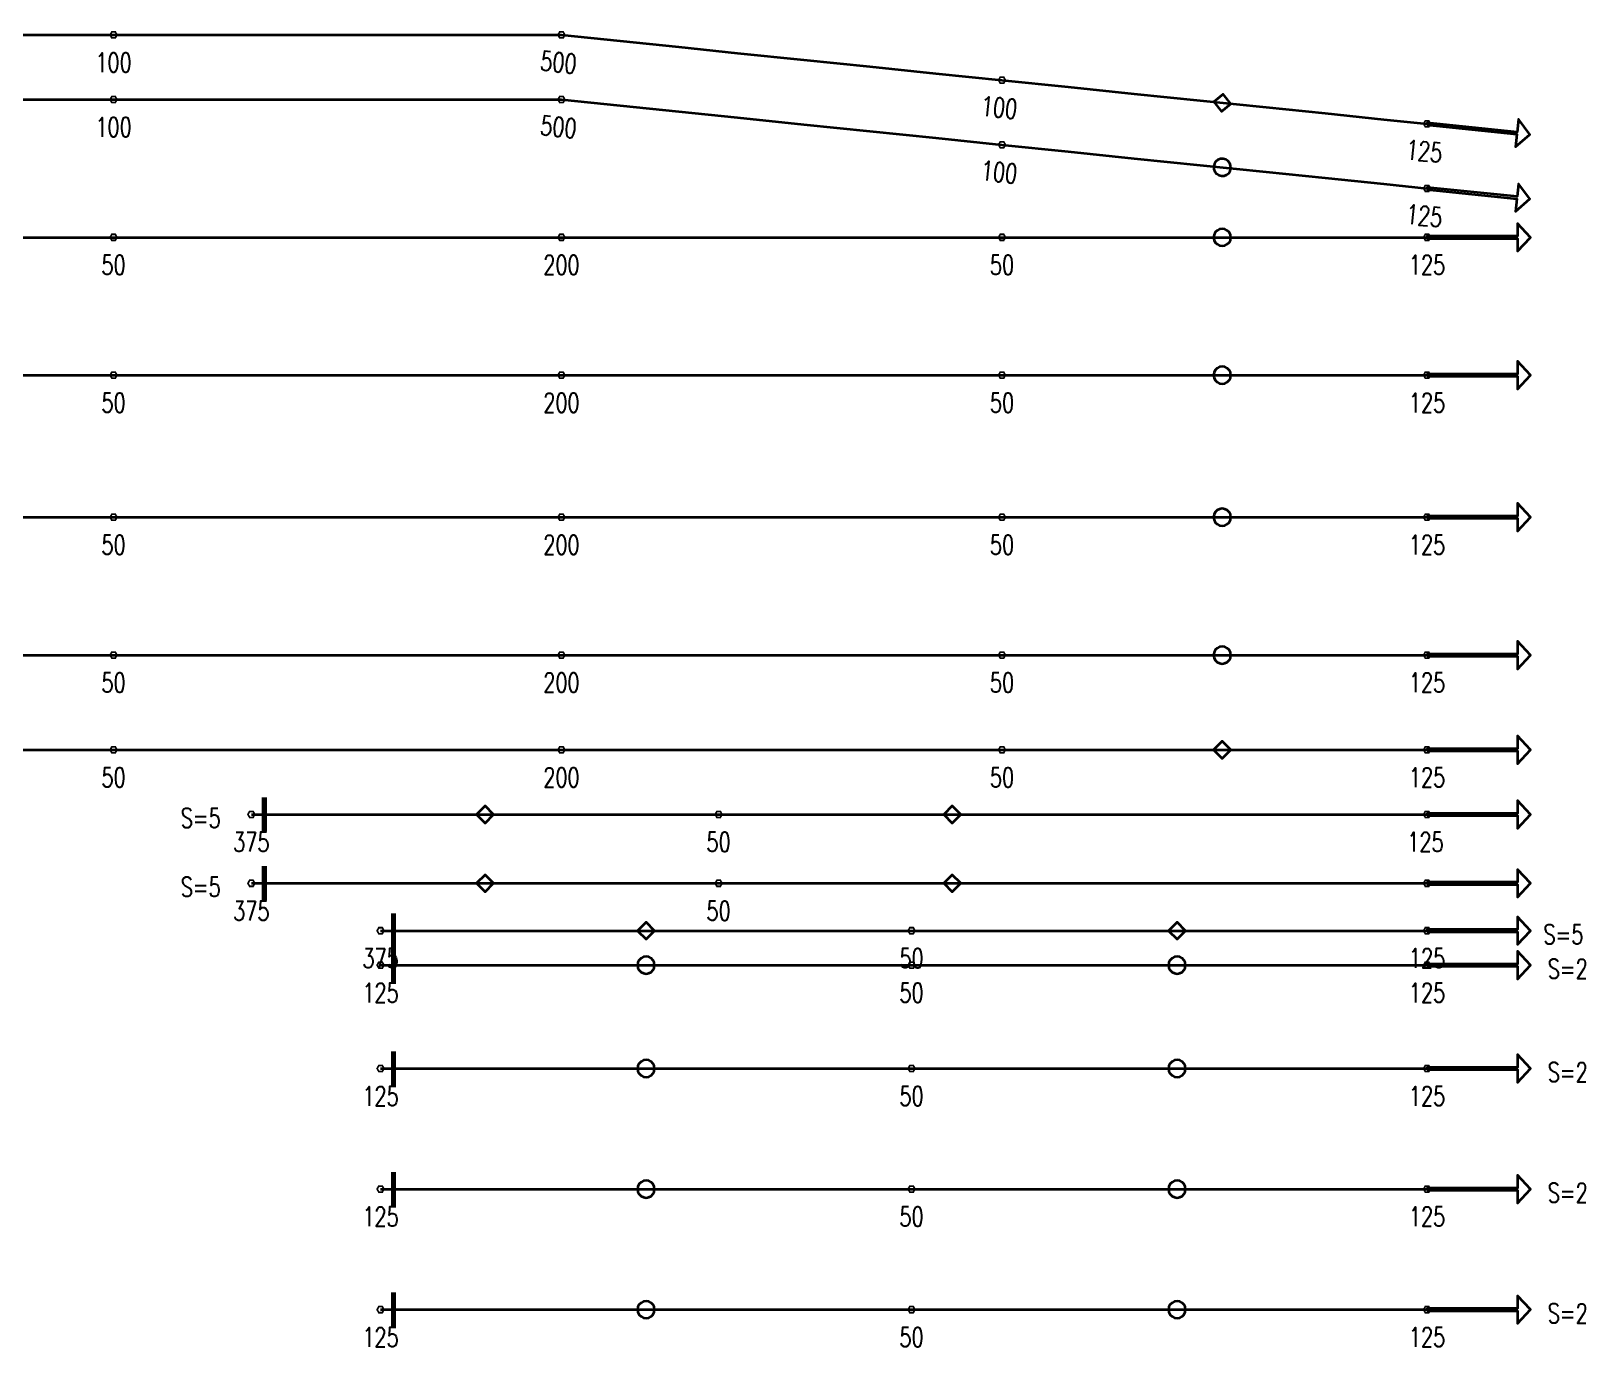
# Model space of a CAD drawing. Header units: millimetres. Extents: x 118516 to 587758, y -25561 to 50684.
# Drawn here: x 428093 to 446144, y 23267 to 38545 of the extents above; entities that cross this region are included whole.
import ezdxf

# ---------------------------------------------------------------- set-up
doc = ezdxf.new("R2010")
doc.units = ezdxf.units.MM
doc.layers.add('Current plane_Column', color=7, linetype='Continuous', true_color=0x4b00ff)
doc.layers.add('NDC_S-TENDON', color=6, linetype='Continuous', lineweight=35)
doc.layers.add('NDC_S_ANNO', color=7, linetype='Continuous', lineweight=20)
doc.styles.add('NDC_ANNO', font='', dxfattribs={"width": 0.8})
doc.styles.get('NDC_ANNO').set_extended_font_data('Dotum')

# ---------------------------------------------------------------- blocks, each defined once
blk = doc.blocks.new('HTB TDX')
at = {"layer": 'NDC_S-TENDON', "linetype": 'Continuous'}
for points, elevation in [([(46490, 29000, 20, 20, 0), (46470, 29035, 20, 20, 0), (46430, 29035, 20, 20, 0), (46410, 29000, 20, 20, 0), (46430, 28965, 20, 20, 0), (46470, 28965, 20, 20, 0)], 3200), ([(46490, 29000, 20, 20, 0), (46470, 29035, 20, 20, 0), (46430, 29035, 20, 20, 0), (46410, 29000, 20, 20, 0), (46430, 28965, 20, 20, 0), (46470, 28965, 20, 20, 0)], 3200), ([(51690, 29000, 20, 20, 0), (51670, 29035, 20, 20, 0), (51630, 29035, 20, 20, 0), (51610, 29000, 20, 20, 0), (51630, 28965, 20, 20, 0), (51670, 28965, 20, 20, 0)], 3600), ([(51690, 29000, 20, 20, 0), (51670, 29035, 20, 20, 0), (51630, 29035, 20, 20, 0), (51610, 29000, 20, 20, 0), (51630, 28965, 20, 20, 0), (51670, 28965, 20, 20, 0)], 3600), ([(51690, 29000, 20, 20, 0), (51670, 29035, 20, 20, 0), (51630, 29035, 20, 20, 0), (51610, 29000, 20, 20, 0), (51630, 28965, 20, 20, 0), (51670, 28965, 20, 20, 0)], 3600), ([(51690, 29000, 20, 20, 0), (51670, 29035, 20, 20, 0), (51630, 29035, 20, 20, 0), (51610, 29000, 20, 20, 0), (51630, 28965, 20, 20, 0), (51670, 28965, 20, 20, 0)], 3600), ([(56805, 28475, 20, 20, 0), (56785, 28510, 20, 20, 0), (56745, 28510, 20, 20, 0), (56725, 28475, 20, 20, 0), (56745, 28440, 20, 20, 0), (56785, 28440, 20, 20, 0)], 3200), ([(56805, 28475, 20, 20, 0), (56785, 28510, 20, 20, 0), (56745, 28510, 20, 20, 0), (56725, 28475, 20, 20, 0), (56745, 28440, 20, 20, 0), (56785, 28440, 20, 20, 0)], 3200), ([(46490, 28250, 20, 20, 0), (46470, 28285, 20, 20, 0), (46430, 28285, 20, 20, 0), (46410, 28250, 20, 20, 0), (46430, 28215, 20, 20, 0), (46470, 28215, 20, 20, 0)], 3200), ([(46490, 28250, 20, 20, 0), (46470, 28285, 20, 20, 0), (46430, 28285, 20, 20, 0), (46410, 28250, 20, 20, 0), (46430, 28215, 20, 20, 0), (46470, 28215, 20, 20, 0)], 3200), ([(51690, 28250, 20, 20, 0), (51670, 28285, 20, 20, 0), (51630, 28285, 20, 20, 0), (51610, 28250, 20, 20, 0), (51630, 28215, 20, 20, 0), (51670, 28215, 20, 20, 0)], 3600), ([(51690, 28250, 20, 20, 0), (51670, 28285, 20, 20, 0), (51630, 28285, 20, 20, 0), (51610, 28250, 20, 20, 0), (51630, 28215, 20, 20, 0), (51670, 28215, 20, 20, 0)], 3600), ([(51690, 28250, 20, 20, 0), (51670, 28285, 20, 20, 0), (51630, 28285, 20, 20, 0), (51610, 28250, 20, 20, 0), (51630, 28215, 20, 20, 0), (51670, 28215, 20, 20, 0)], 3600), ([(51690, 28250, 20, 20, 0), (51670, 28285, 20, 20, 0), (51630, 28285, 20, 20, 0), (51610, 28250, 20, 20, 0), (51630, 28215, 20, 20, 0), (51670, 28215, 20, 20, 0)], 3600), ([(61740, 27968, 20, 20, 0), (61720, 28003, 20, 20, 0), (61680, 28003, 20, 20, 0), (61660, 27968, 20, 20, 0), (61680, 27934, 20, 20, 0), (61720, 27934, 20, 20, 0)], 3575), ([(61740, 27968, 20, 20, 0), (61720, 28003, 20, 20, 0), (61680, 28003, 20, 20, 0), (61660, 27968, 20, 20, 0), (61680, 27934, 20, 20, 0), (61720, 27934, 20, 20, 0)], 3575), ([(56805, 27725, 20, 20, 0), (56785, 27760, 20, 20, 0), (56745, 27760, 20, 20, 0), (56725, 27725, 20, 20, 0), (56745, 27690, 20, 20, 0), (56785, 27690, 20, 20, 0)], 3200), ([(56805, 27725, 20, 20, 0), (56785, 27760, 20, 20, 0), (56745, 27760, 20, 20, 0), (56725, 27725, 20, 20, 0), (56745, 27690, 20, 20, 0), (56785, 27690, 20, 20, 0)], 3200), ([(61740, 27218, 20, 20, 0), (61720, 27253, 20, 20, 0), (61680, 27253, 20, 20, 0), (61660, 27218, 20, 20, 0), (61680, 27184, 20, 20, 0), (61720, 27184, 20, 20, 0)], 3575), ([(61740, 27218, 20, 20, 0), (61720, 27253, 20, 20, 0), (61680, 27253, 20, 20, 0), (61660, 27218, 20, 20, 0), (61680, 27184, 20, 20, 0), (61720, 27184, 20, 20, 0)], 3575), ([(46490, 26650, 20, 20, 0), (46470, 26685, 20, 20, 0), (46430, 26685, 20, 20, 0), (46410, 26650, 20, 20, 0), (46430, 26615, 20, 20, 0), (46470, 26615, 20, 20, 0)], 3500), ([(46490, 26650, 20, 20, 0), (46470, 26685, 20, 20, 0), (46430, 26685, 20, 20, 0), (46410, 26650, 20, 20, 0), (46430, 26615, 20, 20, 0), (46470, 26615, 20, 20, 0)], 3500), ([(51690, 26650, 20, 20, 0), (51670, 26685, 20, 20, 0), (51630, 26685, 20, 20, 0), (51610, 26650, 20, 20, 0), (51630, 26615, 20, 20, 0), (51670, 26615, 20, 20, 0)], 3650), ([(51690, 26650, 20, 20, 0), (51670, 26685, 20, 20, 0), (51630, 26685, 20, 20, 0), (51610, 26650, 20, 20, 0), (51630, 26615, 20, 20, 0), (51670, 26615, 20, 20, 0)], 3650), ([(51690, 26650, 20, 20, 0), (51670, 26685, 20, 20, 0), (51630, 26685, 20, 20, 0), (51610, 26650, 20, 20, 0), (51630, 26615, 20, 20, 0), (51670, 26615, 20, 20, 0)], 3650), ([(51690, 26650, 20, 20, 0), (51670, 26685, 20, 20, 0), (51630, 26685, 20, 20, 0), (51610, 26650, 20, 20, 0), (51630, 26615, 20, 20, 0), (51670, 26615, 20, 20, 0)], 3650), ([(56805, 26650, 20, 20, 0), (56785, 26685, 20, 20, 0), (56745, 26685, 20, 20, 0), (56725, 26650, 20, 20, 0), (56745, 26615, 20, 20, 0), (56785, 26615, 20, 20, 0)], 3500), ([(56805, 26650, 20, 20, 0), (56785, 26685, 20, 20, 0), (56745, 26685, 20, 20, 0), (56725, 26650, 20, 20, 0), (56745, 26615, 20, 20, 0), (56785, 26615, 20, 20, 0)], 3500), ([(61740, 26650, 20, 20, 0), (61720, 26685, 20, 20, 0), (61680, 26685, 20, 20, 0), (61660, 26650, 20, 20, 0), (61680, 26615, 20, 20, 0), (61720, 26615, 20, 20, 0)], 3575), ([(61740, 26650, 20, 20, 0), (61720, 26685, 20, 20, 0), (61680, 26685, 20, 20, 0), (61660, 26650, 20, 20, 0), (61680, 26615, 20, 20, 0), (61720, 26615, 20, 20, 0)], 3575), ([(46490, 25050, 20, 20, 0), (46470, 25085, 20, 20, 0), (46430, 25085, 20, 20, 0), (46410, 25050, 20, 20, 0), (46430, 25015, 20, 20, 0), (46470, 25015, 20, 20, 0)], 3500), ([(46490, 25050, 20, 20, 0), (46470, 25085, 20, 20, 0), (46430, 25085, 20, 20, 0), (46410, 25050, 20, 20, 0), (46430, 25015, 20, 20, 0), (46470, 25015, 20, 20, 0)], 3500), ([(51690, 25050, 20, 20, 0), (51670, 25085, 20, 20, 0), (51630, 25085, 20, 20, 0), (51610, 25050, 20, 20, 0), (51630, 25015, 20, 20, 0), (51670, 25015, 20, 20, 0)], 3650), ([(51690, 25050, 20, 20, 0), (51670, 25085, 20, 20, 0), (51630, 25085, 20, 20, 0), (51610, 25050, 20, 20, 0), (51630, 25015, 20, 20, 0), (51670, 25015, 20, 20, 0)], 3650), ([(51690, 25050, 20, 20, 0), (51670, 25085, 20, 20, 0), (51630, 25085, 20, 20, 0), (51610, 25050, 20, 20, 0), (51630, 25015, 20, 20, 0), (51670, 25015, 20, 20, 0)], 3650), ([(51690, 25050, 20, 20, 0), (51670, 25085, 20, 20, 0), (51630, 25085, 20, 20, 0), (51610, 25050, 20, 20, 0), (51630, 25015, 20, 20, 0), (51670, 25015, 20, 20, 0)], 3650), ([(56805, 25050, 20, 20, 0), (56785, 25085, 20, 20, 0), (56745, 25085, 20, 20, 0), (56725, 25050, 20, 20, 0), (56745, 25015, 20, 20, 0), (56785, 25015, 20, 20, 0)], 3500), ([(56805, 25050, 20, 20, 0), (56785, 25085, 20, 20, 0), (56745, 25085, 20, 20, 0), (56725, 25050, 20, 20, 0), (56745, 25015, 20, 20, 0), (56785, 25015, 20, 20, 0)], 3500), ([(61740, 25050, 20, 20, 0), (61720, 25085, 20, 20, 0), (61680, 25085, 20, 20, 0), (61660, 25050, 20, 20, 0), (61680, 25015, 20, 20, 0), (61720, 25015, 20, 20, 0)], 3575), ([(61740, 25050, 20, 20, 0), (61720, 25085, 20, 20, 0), (61680, 25085, 20, 20, 0), (61660, 25050, 20, 20, 0), (61680, 25015, 20, 20, 0), (61720, 25015, 20, 20, 0)], 3575), ([(46490, 23400, 20, 20, 0), (46470, 23435, 20, 20, 0), (46430, 23435, 20, 20, 0), (46410, 23400, 20, 20, 0), (46430, 23365, 20, 20, 0), (46470, 23365, 20, 20, 0)], 3500), ([(46490, 23400, 20, 20, 0), (46470, 23435, 20, 20, 0), (46430, 23435, 20, 20, 0), (46410, 23400, 20, 20, 0), (46430, 23365, 20, 20, 0), (46470, 23365, 20, 20, 0)], 3500), ([(51690, 23400, 20, 20, 0), (51670, 23435, 20, 20, 0), (51630, 23435, 20, 20, 0), (51610, 23400, 20, 20, 0), (51630, 23365, 20, 20, 0), (51670, 23365, 20, 20, 0)], 3650), ([(51690, 23400, 20, 20, 0), (51670, 23435, 20, 20, 0), (51630, 23435, 20, 20, 0), (51610, 23400, 20, 20, 0), (51630, 23365, 20, 20, 0), (51670, 23365, 20, 20, 0)], 3650), ([(51690, 23400, 20, 20, 0), (51670, 23435, 20, 20, 0), (51630, 23435, 20, 20, 0), (51610, 23400, 20, 20, 0), (51630, 23365, 20, 20, 0), (51670, 23365, 20, 20, 0)], 3650), ([(51690, 23400, 20, 20, 0), (51670, 23435, 20, 20, 0), (51630, 23435, 20, 20, 0), (51610, 23400, 20, 20, 0), (51630, 23365, 20, 20, 0), (51670, 23365, 20, 20, 0)], 3650), ([(56805, 23400, 20, 20, 0), (56785, 23435, 20, 20, 0), (56745, 23435, 20, 20, 0), (56725, 23400, 20, 20, 0), (56745, 23365, 20, 20, 0), (56785, 23365, 20, 20, 0)], 3500), ([(56805, 23400, 20, 20, 0), (56785, 23435, 20, 20, 0), (56745, 23435, 20, 20, 0), (56725, 23400, 20, 20, 0), (56745, 23365, 20, 20, 0), (56785, 23365, 20, 20, 0)], 3500), ([(61740, 23400, 20, 20, 0), (61720, 23435, 20, 20, 0), (61680, 23435, 20, 20, 0), (61660, 23400, 20, 20, 0), (61680, 23365, 20, 20, 0), (61720, 23365, 20, 20, 0)], 3575), ([(61740, 23400, 20, 20, 0), (61720, 23435, 20, 20, 0), (61680, 23435, 20, 20, 0), (61660, 23400, 20, 20, 0), (61680, 23365, 20, 20, 0), (61720, 23365, 20, 20, 0)], 3575), ([(46490, 21800, 20, 20, 0), (46470, 21835, 20, 20, 0), (46430, 21835, 20, 20, 0), (46410, 21800, 20, 20, 0), (46430, 21765, 20, 20, 0), (46470, 21765, 20, 20, 0)], 3500), ([(46490, 21800, 20, 20, 0), (46470, 21835, 20, 20, 0), (46430, 21835, 20, 20, 0), (46410, 21800, 20, 20, 0), (46430, 21765, 20, 20, 0), (46470, 21765, 20, 20, 0)], 3500), ([(51690, 21800, 20, 20, 0), (51670, 21835, 20, 20, 0), (51630, 21835, 20, 20, 0), (51610, 21800, 20, 20, 0), (51630, 21765, 20, 20, 0), (51670, 21765, 20, 20, 0)], 3650), ([(51690, 21800, 20, 20, 0), (51670, 21835, 20, 20, 0), (51630, 21835, 20, 20, 0), (51610, 21800, 20, 20, 0), (51630, 21765, 20, 20, 0), (51670, 21765, 20, 20, 0)], 3650), ([(51690, 21800, 20, 20, 0), (51670, 21835, 20, 20, 0), (51630, 21835, 20, 20, 0), (51610, 21800, 20, 20, 0), (51630, 21765, 20, 20, 0), (51670, 21765, 20, 20, 0)], 3650), ([(51690, 21800, 20, 20, 0), (51670, 21835, 20, 20, 0), (51630, 21835, 20, 20, 0), (51610, 21800, 20, 20, 0), (51630, 21765, 20, 20, 0), (51670, 21765, 20, 20, 0)], 3650), ([(56805, 21800, 20, 20, 0), (56785, 21835, 20, 20, 0), (56745, 21835, 20, 20, 0), (56725, 21800, 20, 20, 0), (56745, 21765, 20, 20, 0), (56785, 21765, 20, 20, 0)], 3500), ([(56805, 21800, 20, 20, 0), (56785, 21835, 20, 20, 0), (56745, 21835, 20, 20, 0), (56725, 21800, 20, 20, 0), (56745, 21765, 20, 20, 0), (56785, 21765, 20, 20, 0)], 3500), ([(61740, 21800, 20, 20, 0), (61720, 21835, 20, 20, 0), (61680, 21835, 20, 20, 0), (61660, 21800, 20, 20, 0), (61680, 21765, 20, 20, 0), (61720, 21765, 20, 20, 0)], 3575), ([(61740, 21800, 20, 20, 0), (61720, 21835, 20, 20, 0), (61680, 21835, 20, 20, 0), (61660, 21800, 20, 20, 0), (61680, 21765, 20, 20, 0), (61720, 21765, 20, 20, 0)], 3575), ([(46490, 20700, 20, 20, 0), (46470, 20735, 20, 20, 0), (46430, 20735, 20, 20, 0), (46410, 20700, 20, 20, 0), (46430, 20665, 20, 20, 0), (46470, 20665, 20, 20, 0)], 3500), ([(46490, 20700, 20, 20, 0), (46470, 20735, 20, 20, 0), (46430, 20735, 20, 20, 0), (46410, 20700, 20, 20, 0), (46430, 20665, 20, 20, 0), (46470, 20665, 20, 20, 0)], 3500), ([(51690, 20700, 20, 20, 0), (51670, 20735, 20, 20, 0), (51630, 20735, 20, 20, 0), (51610, 20700, 20, 20, 0), (51630, 20665, 20, 20, 0), (51670, 20665, 20, 20, 0)], 3650), ([(51690, 20700, 20, 20, 0), (51670, 20735, 20, 20, 0), (51630, 20735, 20, 20, 0), (51610, 20700, 20, 20, 0), (51630, 20665, 20, 20, 0), (51670, 20665, 20, 20, 0)], 3650), ([(51690, 20700, 20, 20, 0), (51670, 20735, 20, 20, 0), (51630, 20735, 20, 20, 0), (51610, 20700, 20, 20, 0), (51630, 20665, 20, 20, 0), (51670, 20665, 20, 20, 0)], 3650), ([(51690, 20700, 20, 20, 0), (51670, 20735, 20, 20, 0), (51630, 20735, 20, 20, 0), (51610, 20700, 20, 20, 0), (51630, 20665, 20, 20, 0), (51670, 20665, 20, 20, 0)], 3650), ([(56805, 20700, 20, 20, 0), (56785, 20735, 20, 20, 0), (56745, 20735, 20, 20, 0), (56725, 20700, 20, 20, 0), (56745, 20665, 20, 20, 0), (56785, 20665, 20, 20, 0)], 3500), ([(56805, 20700, 20, 20, 0), (56785, 20735, 20, 20, 0), (56745, 20735, 20, 20, 0), (56725, 20700, 20, 20, 0), (56745, 20665, 20, 20, 0), (56785, 20665, 20, 20, 0)], 3500), ([(61740, 20700, 20, 20, 0), (61720, 20735, 20, 20, 0), (61680, 20735, 20, 20, 0), (61660, 20700, 20, 20, 0), (61680, 20665, 20, 20, 0), (61720, 20665, 20, 20, 0)], 3575), ([(61740, 20700, 20, 20, 0), (61720, 20735, 20, 20, 0), (61680, 20735, 20, 20, 0), (61660, 20700, 20, 20, 0), (61680, 20665, 20, 20, 0), (61720, 20665, 20, 20, 0)], 3575), ([(48090, 19950, 20, 20, 0), (48070, 19985, 20, 20, 0), (48030, 19985, 20, 20, 0), (48010, 19950, 20, 20, 0), (48030, 19915, 20, 20, 0), (48070, 19915, 20, 20, 0)], 3575), ([(48090, 19950, 20, 20, 0), (48070, 19985, 20, 20, 0), (48030, 19985, 20, 20, 0), (48010, 19950, 20, 20, 0), (48030, 19915, 20, 20, 0), (48070, 19915, 20, 20, 0)], 3575), ([(53515, 19950, 20, 20, 0), (53495, 19985, 20, 20, 0), (53455, 19985, 20, 20, 0), (53435, 19950, 20, 20, 0), (53455, 19915, 20, 20, 0), (53495, 19915, 20, 20, 0)], 3250), ([(53515, 19950, 20, 20, 0), (53495, 19985, 20, 20, 0), (53455, 19985, 20, 20, 0), (53435, 19950, 20, 20, 0), (53455, 19915, 20, 20, 0), (53495, 19915, 20, 20, 0)], 3250), ([(61740, 19950, 20, 20, 0), (61720, 19985, 20, 20, 0), (61680, 19985, 20, 20, 0), (61660, 19950, 20, 20, 0), (61680, 19915, 20, 20, 0), (61720, 19915, 20, 20, 0)], 3575), ([(61740, 19950, 20, 20, 0), (61720, 19985, 20, 20, 0), (61680, 19985, 20, 20, 0), (61660, 19950, 20, 20, 0), (61680, 19915, 20, 20, 0), (61720, 19915, 20, 20, 0)], 3575), ([(48090, 19150, 20, 20, 0), (48070, 19185, 20, 20, 0), (48030, 19185, 20, 20, 0), (48010, 19150, 20, 20, 0), (48030, 19115, 20, 20, 0), (48070, 19115, 20, 20, 0)], 3575), ([(48090, 19150, 20, 20, 0), (48070, 19185, 20, 20, 0), (48030, 19185, 20, 20, 0), (48010, 19150, 20, 20, 0), (48030, 19115, 20, 20, 0), (48070, 19115, 20, 20, 0)], 3575), ([(53515, 19150, 20, 20, 0), (53495, 19185, 20, 20, 0), (53455, 19185, 20, 20, 0), (53435, 19150, 20, 20, 0), (53455, 19115, 20, 20, 0), (53495, 19115, 20, 20, 0)], 3250), ([(53515, 19150, 20, 20, 0), (53495, 19185, 20, 20, 0), (53455, 19185, 20, 20, 0), (53435, 19150, 20, 20, 0), (53455, 19115, 20, 20, 0), (53495, 19115, 20, 20, 0)], 3250), ([(61740, 19150, 20, 20, 0), (61720, 19185, 20, 20, 0), (61680, 19185, 20, 20, 0), (61660, 19150, 20, 20, 0), (61680, 19115, 20, 20, 0), (61720, 19115, 20, 20, 0)], 3575), ([(61740, 19150, 20, 20, 0), (61720, 19185, 20, 20, 0), (61680, 19185, 20, 20, 0), (61660, 19150, 20, 20, 0), (61680, 19115, 20, 20, 0), (61720, 19115, 20, 20, 0)], 3575), ([(49590, 18600, 20, 20, 0), (49570, 18635, 20, 20, 0), (49530, 18635, 20, 20, 0), (49510, 18600, 20, 20, 0), (49530, 18565, 20, 20, 0), (49570, 18565, 20, 20, 0)], 3575), ([(49590, 18600, 20, 20, 0), (49570, 18635, 20, 20, 0), (49530, 18635, 20, 20, 0), (49510, 18600, 20, 20, 0), (49530, 18565, 20, 20, 0), (49570, 18565, 20, 20, 0)], 3575), ([(55755, 18600, 20, 20, 0), (55735, 18635, 20, 20, 0), (55695, 18635, 20, 20, 0), (55675, 18600, 20, 20, 0), (55695, 18565, 20, 20, 0), (55735, 18565, 20, 20, 0)], 3250), ([(55755, 18600, 20, 20, 0), (55735, 18635, 20, 20, 0), (55695, 18635, 20, 20, 0), (55675, 18600, 20, 20, 0), (55695, 18565, 20, 20, 0), (55735, 18565, 20, 20, 0)], 3250), ([(61740, 18600, 20, 20, 0), (61720, 18635, 20, 20, 0), (61680, 18635, 20, 20, 0), (61660, 18600, 20, 20, 0), (61680, 18565, 20, 20, 0), (61720, 18565, 20, 20, 0)], 3575), ([(61740, 18600, 20, 20, 0), (61720, 18635, 20, 20, 0), (61680, 18635, 20, 20, 0), (61660, 18600, 20, 20, 0), (61680, 18565, 20, 20, 0), (61720, 18565, 20, 20, 0)], 3575), ([(49590, 18200, 20, 20, 0), (49570, 18235, 20, 20, 0), (49530, 18235, 20, 20, 0), (49510, 18200, 20, 20, 0), (49530, 18165, 20, 20, 0), (49570, 18165, 20, 20, 0)], 3575), ([(49590, 18200, 20, 20, 0), (49570, 18235, 20, 20, 0), (49530, 18235, 20, 20, 0), (49510, 18200, 20, 20, 0), (49530, 18165, 20, 20, 0), (49570, 18165, 20, 20, 0)], 3575), ([(55755, 18200, 20, 20, 0), (55735, 18235, 20, 20, 0), (55695, 18235, 20, 20, 0), (55675, 18200, 20, 20, 0), (55695, 18165, 20, 20, 0), (55735, 18165, 20, 20, 0)], 3250), ([(55755, 18200, 20, 20, 0), (55735, 18235, 20, 20, 0), (55695, 18235, 20, 20, 0), (55675, 18200, 20, 20, 0), (55695, 18165, 20, 20, 0), (55735, 18165, 20, 20, 0)], 3250), ([(61740, 18200, 20, 20, 0), (61720, 18235, 20, 20, 0), (61680, 18235, 20, 20, 0), (61660, 18200, 20, 20, 0), (61680, 18165, 20, 20, 0), (61720, 18165, 20, 20, 0)], 3575), ([(61740, 18200, 20, 20, 0), (61720, 18235, 20, 20, 0), (61680, 18235, 20, 20, 0), (61660, 18200, 20, 20, 0), (61680, 18165, 20, 20, 0), (61720, 18165, 20, 20, 0)], 3575), ([(49590, 17000, 20, 20, 0), (49570, 17035, 20, 20, 0), (49530, 17035, 20, 20, 0), (49510, 17000, 20, 20, 0), (49530, 16965, 20, 20, 0), (49570, 16965, 20, 20, 0)], 3575), ([(49590, 17000, 20, 20, 0), (49570, 17035, 20, 20, 0), (49530, 17035, 20, 20, 0), (49510, 17000, 20, 20, 0), (49530, 16965, 20, 20, 0), (49570, 16965, 20, 20, 0)], 3575), ([(55755, 17000, 20, 20, 0), (55735, 17035, 20, 20, 0), (55695, 17035, 20, 20, 0), (55675, 17000, 20, 20, 0), (55695, 16965, 20, 20, 0), (55735, 16965, 20, 20, 0)], 3500), ([(55755, 17000, 20, 20, 0), (55735, 17035, 20, 20, 0), (55695, 17035, 20, 20, 0), (55675, 17000, 20, 20, 0), (55695, 16965, 20, 20, 0), (55735, 16965, 20, 20, 0)], 3500), ([(61740, 17000, 20, 20, 0), (61720, 17035, 20, 20, 0), (61680, 17035, 20, 20, 0), (61660, 17000, 20, 20, 0), (61680, 16965, 20, 20, 0), (61720, 16965, 20, 20, 0)], 3575), ([(61740, 17000, 20, 20, 0), (61720, 17035, 20, 20, 0), (61680, 17035, 20, 20, 0), (61660, 17000, 20, 20, 0), (61680, 16965, 20, 20, 0), (61720, 16965, 20, 20, 0)], 3575), ([(49590, 15600, 20, 20, 0), (49570, 15635, 20, 20, 0), (49530, 15635, 20, 20, 0), (49510, 15600, 20, 20, 0), (49530, 15565, 20, 20, 0), (49570, 15565, 20, 20, 0)], 3624), ([(49590, 15600, 20, 20, 0), (49570, 15635, 20, 20, 0), (49530, 15635, 20, 20, 0), (49510, 15600, 20, 20, 0), (49530, 15565, 20, 20, 0), (49570, 15565, 20, 20, 0)], 3624), ([(55755, 15600, 20, 20, 0), (55735, 15635, 20, 20, 0), (55695, 15635, 20, 20, 0), (55675, 15600, 20, 20, 0), (55695, 15565, 20, 20, 0), (55735, 15565, 20, 20, 0)], 3549), ([(55755, 15600, 20, 20, 0), (55735, 15635, 20, 20, 0), (55695, 15635, 20, 20, 0), (55675, 15600, 20, 20, 0), (55695, 15565, 20, 20, 0), (55735, 15565, 20, 20, 0)], 3549), ([(61740, 15600, 20, 20, 0), (61720, 15635, 20, 20, 0), (61680, 15635, 20, 20, 0), (61660, 15600, 20, 20, 0), (61680, 15565, 20, 20, 0), (61720, 15565, 20, 20, 0)], 3624), ([(61740, 15600, 20, 20, 0), (61720, 15635, 20, 20, 0), (61680, 15635, 20, 20, 0), (61660, 15600, 20, 20, 0), (61680, 15565, 20, 20, 0), (61720, 15565, 20, 20, 0)], 3624), ([(49590, 14200, 20, 20, 0), (49570, 14235, 20, 20, 0), (49530, 14235, 20, 20, 0), (49510, 14200, 20, 20, 0), (49530, 14165, 20, 20, 0), (49570, 14165, 20, 20, 0)], 3624), ([(49590, 14200, 20, 20, 0), (49570, 14235, 20, 20, 0), (49530, 14235, 20, 20, 0), (49510, 14200, 20, 20, 0), (49530, 14165, 20, 20, 0), (49570, 14165, 20, 20, 0)], 3624), ([(55755, 14200, 20, 20, 0), (55735, 14235, 20, 20, 0), (55695, 14235, 20, 20, 0), (55675, 14200, 20, 20, 0), (55695, 14165, 20, 20, 0), (55735, 14165, 20, 20, 0)], 3549), ([(55755, 14200, 20, 20, 0), (55735, 14235, 20, 20, 0), (55695, 14235, 20, 20, 0), (55675, 14200, 20, 20, 0), (55695, 14165, 20, 20, 0), (55735, 14165, 20, 20, 0)], 3549), ([(61740, 14200, 20, 20, 0), (61720, 14235, 20, 20, 0), (61680, 14235, 20, 20, 0), (61660, 14200, 20, 20, 0), (61680, 14165, 20, 20, 0), (61720, 14165, 20, 20, 0)], 3624), ([(61740, 14200, 20, 20, 0), (61720, 14235, 20, 20, 0), (61680, 14235, 20, 20, 0), (61660, 14200, 20, 20, 0), (61680, 14165, 20, 20, 0), (61720, 14165, 20, 20, 0)], 3624)]:
    blk.add_lwpolyline(points, format="xyseb", close=True, dxfattribs=dict(at, elevation=elevation))
for points, elevation in [([(59223, 28223), (59312, 28113), (59422, 28202), (59333, 28312), (59223, 28223)], 3359), ([(61699, 27957), (62743, 27849), (62728, 27700), (62894, 27846), (62761, 28022), (62746, 27873), (61701, 27980)], 3575), ([(59223, 27473), (59225, 27441), (59236, 27412), (59256, 27388), (59282, 27371), (59312, 27363), (59344, 27365), (59373, 27376), (59397, 27396), (59414, 27422), (59422, 27452), (59420, 27483), (59409, 27513), (59389, 27537), (59363, 27554), (59333, 27562), (59301, 27560), (59272, 27549), (59248, 27529), (59231, 27503), (59223, 27473)], 3359), ([(61699, 27206), (62743, 27099), (62728, 26950), (62894, 27096), (62761, 27272), (62746, 27123), (61701, 27230)], 3575), ([(59222, 26650), (59227, 26619), (59242, 26591), (59264, 26569), (59292, 26555), (59322, 26550), (59353, 26555), (59381, 26569), (59403, 26591), (59418, 26619), (59422, 26650), (59418, 26681), (59403, 26709), (59381, 26731), (59353, 26745), (59322, 26750), (59292, 26745), (59264, 26731), (59242, 26709), (59227, 26681), (59222, 26650)], 3532), ([(61700, 26638), (62750, 26638), (62750, 26488), (62900, 26650), (62750, 26812), (62750, 26662), (61700, 26662)], 3575), ([(59222, 25050), (59227, 25019), (59242, 24991), (59264, 24969), (59292, 24955), (59322, 24950), (59353, 24955), (59381, 24969), (59403, 24991), (59418, 25019), (59422, 25050), (59418, 25081), (59403, 25109), (59381, 25131), (59353, 25145), (59322, 25150), (59292, 25145), (59264, 25131), (59242, 25109), (59227, 25081), (59222, 25050)], 3532), ([(61700, 25038), (62750, 25038), (62750, 24888), (62900, 25050), (62750, 25212), (62750, 25062), (61700, 25062)], 3575), ([(59222, 23400), (59227, 23369), (59242, 23341), (59264, 23319), (59292, 23305), (59322, 23300), (59353, 23305), (59381, 23319), (59403, 23341), (59418, 23369), (59422, 23400), (59418, 23431), (59403, 23459), (59381, 23481), (59353, 23495), (59322, 23500), (59292, 23495), (59264, 23481), (59242, 23459), (59227, 23431), (59222, 23400)], 3532), ([(61700, 23388), (62750, 23388), (62750, 23238), (62900, 23400), (62750, 23562), (62750, 23412), (61700, 23412)], 3575), ([(59222, 21800), (59227, 21769), (59242, 21741), (59264, 21719), (59292, 21705), (59322, 21700), (59353, 21705), (59381, 21719), (59403, 21741), (59418, 21769), (59422, 21800), (59418, 21831), (59403, 21859), (59381, 21881), (59353, 21895), (59322, 21900), (59292, 21895), (59264, 21881), (59242, 21859), (59227, 21831), (59222, 21800)], 3532), ([(61700, 21788), (62750, 21788), (62750, 21638), (62900, 21800), (62750, 21962), (62750, 21812), (61700, 21812)], 3575), ([(59222, 20700), (59322, 20600), (59422, 20700), (59322, 20800), (59222, 20700)], 3532), ([(61700, 20688), (62750, 20688), (62750, 20538), (62900, 20700), (62750, 20862), (62750, 20712), (61700, 20712)], 3575), ([(50663, 19950), (50763, 19850), (50863, 19950), (50763, 20050), (50663, 19950)], 3391), ([(56088, 19950), (56188, 19850), (56288, 19950), (56188, 20050), (56088, 19950)], 3391), ([(61700, 19938), (62750, 19938), (62750, 19788), (62900, 19950), (62750, 20112), (62750, 19962), (61700, 19962)], 3575), ([(50663, 19150), (50763, 19050), (50863, 19150), (50763, 19250), (50663, 19150)], 3391), ([(56088, 19150), (56188, 19050), (56288, 19150), (56188, 19250), (56088, 19150)], 3391), ([(61700, 19138), (62750, 19138), (62750, 18988), (62900, 19150), (62750, 19312), (62750, 19162), (61700, 19162)], 3575), ([(52532, 18600), (52632, 18500), (52732, 18600), (52632, 18700), (52532, 18600)], 3391), ([(58697, 18600), (58797, 18500), (58897, 18600), (58797, 18700), (58697, 18600)], 3391), ([(61700, 18588), (62750, 18588), (62750, 18438), (62900, 18600), (62750, 18762), (62750, 18612), (61700, 18612)], 3575), ([(52532, 18200), (52537, 18169), (52552, 18141), (52574, 18119), (52602, 18105), (52632, 18100), (52663, 18105), (52691, 18119), (52713, 18141), (52728, 18169), (52732, 18200), (52728, 18231), (52713, 18259), (52691, 18281), (52663, 18295), (52632, 18300), (52602, 18295), (52574, 18281), (52552, 18259), (52537, 18231), (52532, 18200)], 3391), ([(58697, 18200), (58702, 18169), (58717, 18141), (58739, 18119), (58767, 18105), (58797, 18100), (58828, 18105), (58856, 18119), (58878, 18141), (58893, 18169), (58897, 18200), (58893, 18231), (58878, 18259), (58856, 18281), (58828, 18295), (58797, 18300), (58767, 18295), (58739, 18281), (58717, 18259), (58702, 18231), (58697, 18200)], 3391), ([(61700, 18188), (62750, 18188), (62750, 18038), (62900, 18200), (62750, 18362), (62750, 18212), (61700, 18212)], 3575), ([(61700, 16988), (62750, 16988), (62750, 16838), (62900, 17000), (62750, 17162), (62750, 17012), (61700, 17012)], 3575), ([(52532, 17000), (52537, 16969), (52552, 16941), (52574, 16919), (52602, 16905), (52632, 16900), (52663, 16905), (52691, 16919), (52713, 16941), (52728, 16969), (52732, 17000), (52728, 17031), (52713, 17059), (52691, 17081), (52663, 17095), (52632, 17100), (52602, 17095), (52574, 17081), (52552, 17059), (52537, 17031), (52532, 17000)], 3532), ([(58697, 17000), (58702, 16969), (58717, 16941), (58739, 16919), (58767, 16905), (58797, 16900), (58828, 16905), (58856, 16919), (58878, 16941), (58893, 16969), (58897, 17000), (58893, 17031), (58878, 17059), (58856, 17081), (58828, 17095), (58797, 17100), (58767, 17095), (58739, 17081), (58717, 17059), (58702, 17031), (58697, 17000)], 3532), ([(61700, 15588), (62750, 15588), (62750, 15438), (62900, 15600), (62750, 15762), (62750, 15612), (61700, 15612)], 3624), ([(52532, 15600), (52537, 15569), (52552, 15541), (52574, 15519), (52602, 15505), (52632, 15500), (52663, 15505), (52691, 15519), (52713, 15541), (52728, 15569), (52732, 15600), (52728, 15631), (52713, 15659), (52691, 15681), (52663, 15695), (52632, 15700), (52602, 15695), (52574, 15681), (52552, 15659), (52537, 15631), (52532, 15600)], 3582), ([(58697, 15600), (58702, 15569), (58717, 15541), (58739, 15519), (58767, 15505), (58797, 15500), (58828, 15505), (58856, 15519), (58878, 15541), (58893, 15569), (58897, 15600), (58893, 15631), (58878, 15659), (58856, 15681), (58828, 15695), (58797, 15700), (58767, 15695), (58739, 15681), (58717, 15659), (58702, 15631), (58697, 15600)], 3582), ([(52532, 14200), (52537, 14169), (52552, 14141), (52574, 14119), (52602, 14105), (52632, 14100), (52663, 14105), (52691, 14119), (52713, 14141), (52728, 14169), (52732, 14200), (52728, 14231), (52713, 14259), (52691, 14281), (52663, 14295), (52632, 14300), (52602, 14295), (52574, 14281), (52552, 14259), (52537, 14231), (52532, 14200)], 3582), ([(58697, 14200), (58702, 14169), (58717, 14141), (58739, 14119), (58767, 14105), (58797, 14100), (58828, 14105), (58856, 14119), (58878, 14141), (58893, 14169), (58897, 14200), (58893, 14231), (58878, 14259), (58856, 14281), (58828, 14295), (58797, 14300), (58767, 14295), (58739, 14281), (58717, 14259), (58702, 14231), (58697, 14200)], 3582), ([(61700, 14188), (62750, 14188), (62750, 14038), (62900, 14200), (62750, 14362), (62750, 14212), (61700, 14212)], 3624)]:
    blk.add_lwpolyline(points, close=True, dxfattribs=dict(at, elevation=elevation))
for points, elevation in [([(48200, 20150, 60, 60, 0), (48200, 19750, 60, 60, 0)], 3575), ([(48200, 19350, 60, 60, 0), (48200, 18950, 60, 60, 0)], 3575), ([(49700, 18800, 60, 60, 0), (49700, 18400, 60, 60, 0)], 3575), ([(49700, 18400, 60, 60, 0), (49700, 18000, 60, 60, 0)], 3575), ([(49700, 17200, 60, 60, 0), (49700, 16800, 60, 60, 0)], 3575), ([(49700, 15800, 60, 60, 0), (49700, 15400, 60, 60, 0)], 3624), ([(49700, 14400, 60, 60, 0), (49700, 14000, 60, 60, 0)], 3624)]:
    blk.add_lwpolyline(points, format="xyseb", dxfattribs=dict(at, elevation=elevation))
for points in [[(41250, 29000, 3600), (41943, 29000, 3582), (42637, 29000, 3529), (43330, 29000, 3440), (44110, 29000, 3335), (44890, 29000, 3260), (45670, 29000, 3215), (46450, 29000, 3200), (47230, 29000, 3215), (48010, 29000, 3260), (48790, 29000, 3335), (49570, 29000, 3440), (50263, 29000, 3529), (50957, 29000, 3582), (51650, 29000, 3600)], [(51650, 29000, 3600), (52332, 28930, 3582), (53014, 28860, 3529), (53696, 28790, 3440), (54463, 28711, 3335), (55230, 28632, 3260), (55998, 28554, 3215), (56765, 28475, 3200), (57532, 28396, 3214), (58299, 28317, 3256), (59067, 28239, 3327), (59834, 28160, 3425), (60516, 28090, 3508), (61198, 28020, 3558), (61700, 27968, 3571)], [(41250, 28250, 3600), (41943, 28250, 3582), (42637, 28250, 3529), (43330, 28250, 3440), (44110, 28250, 3335), (44890, 28250, 3260), (45670, 28250, 3215), (46450, 28250, 3200), (47230, 28250, 3215), (48010, 28250, 3260), (48790, 28250, 3335), (49570, 28250, 3440), (50263, 28250, 3529), (50957, 28250, 3582), (51650, 28250, 3600)], [(51650, 28250, 3600), (52332, 28180, 3582), (53014, 28110, 3529), (53696, 28040, 3440), (54463, 27961, 3335), (55230, 27882, 3260), (55998, 27804, 3215), (56765, 27725, 3200), (57532, 27646, 3214), (58299, 27567, 3256), (59067, 27489, 3327), (59834, 27410, 3425), (60516, 27340, 3508), (61198, 27270, 3558), (61700, 27218, 3571)], [(41250, 26650, 3650), (41943, 26650, 3643), (42637, 26650, 3623), (43330, 26650, 3590), (44110, 26650, 3551), (44890, 26650, 3522), (45670, 26650, 3506), (46450, 26650, 3500), (47230, 26650, 3506), (48010, 26650, 3522), (48790, 26650, 3551), (49570, 26650, 3590), (50263, 26650, 3623), (50957, 26650, 3643), (51650, 26650, 3650)], [(51650, 26650, 3650), (52332, 26650, 3643), (53014, 26650, 3623), (53696, 26650, 3590), (54719, 26650, 3540), (55742, 26650, 3510), (56765, 26650, 3500), (57788, 26650, 3505), (58811, 26650, 3520), (59834, 26650, 3545), (60516, 26650, 3562), (61198, 26650, 3572), (61700, 26650, 0)], [(41250, 25050, 3650), (41943, 25050, 3643), (42637, 25050, 3623), (43330, 25050, 3590), (44110, 25050, 3551), (44890, 25050, 3522), (45670, 25050, 3506), (46450, 25050, 3500), (47230, 25050, 3506), (48010, 25050, 3522), (48790, 25050, 3551), (49570, 25050, 3590), (50263, 25050, 3623), (50957, 25050, 3643), (51650, 25050, 3650)], [(51650, 25050, 3650), (52332, 25050, 3643), (53014, 25050, 3623), (53696, 25050, 3590), (54719, 25050, 3540), (55742, 25050, 3510), (56765, 25050, 3500), (57788, 25050, 3505), (58811, 25050, 3520), (59834, 25050, 3545), (60336, 25050, -13), (61018, 25050, -3), (61700, 25050, 0)], [(41250, 23400, 3650), (41943, 23400, 3643), (42637, 23400, 3623), (43330, 23400, 3590), (44110, 23400, 3551), (44890, 23400, 3522), (45670, 23400, 3506), (46450, 23400, 3500), (47230, 23400, 3506), (48010, 23400, 3522), (48790, 23400, 3551), (49570, 23400, 3590), (50263, 23400, 3623), (50957, 23400, 3643), (51650, 23400, 3650)], [(51650, 23400, 3650), (52332, 23400, 3643), (53014, 23400, 3623), (53696, 23400, 3590), (54719, 23400, 3540), (55742, 23400, 3510), (56765, 23400, 3500), (57788, 23400, 3505), (58811, 23400, 3520), (59834, 23400, 3545), (60336, 23400, -13), (61018, 23400, -3), (61700, 23400, 0)], [(41250, 21800, 3650), (41943, 21800, 3643), (42637, 21800, 3623), (43330, 21800, 3590), (44110, 21800, 3551), (44890, 21800, 3522), (45670, 21800, 3506), (46450, 21800, 3500), (47230, 21800, 3506), (48010, 21800, 3522), (48790, 21800, 3551), (49570, 21800, 3590), (50263, 21800, 3623), (50957, 21800, 3643), (51650, 21800, 3650)], [(51650, 21800, 3650), (52332, 21800, 3643), (53014, 21800, 3623), (53696, 21800, 3590), (54719, 21800, 3540), (55742, 21800, 3510), (56765, 21800, 3500), (57788, 21800, 3505), (58811, 21800, 3520), (59834, 21800, 3545), (60336, 21800, -13), (61018, 21800, -3), (61700, 21800, 0)], [(41250, 20700, 3650), (41943, 20700, 3643), (42637, 20700, 3623), (43330, 20700, 3590), (44110, 20700, 3551), (44890, 20700, 3522), (45670, 20700, 3506), (46450, 20700, 3500), (47230, 20700, 3506), (48010, 20700, 3522), (48790, 20700, 3551), (49570, 20700, 3590), (50263, 20700, 3623), (50957, 20700, 3643), (51650, 20700, 3650)], [(51650, 20700, 3650), (52332, 20700, 3643), (53014, 20700, 3623), (53696, 20700, 3590), (54719, 20700, 3540), (55742, 20700, 3510), (56765, 20700, 3500), (57788, 20700, 3505), (58811, 20700, 3520), (59834, 20700, 3545), (60336, 20700, -13), (61018, 20700, -3), (61700, 20700, 0)], [(48050, 19950, 3575), (48773, 19950, 3561), (49497, 19950, 3517), (50220, 19950, 3445), (51305, 19950, 3337), (52390, 19950, 3272), (53475, 19950, 3250), (54560, 19950, 3272), (55645, 19950, 3337), (56730, 19950, 3445), (57453, 19950, 3517), (58177, 19950, 3561), (61700, 19950, 0)], [(48050, 19150, 3575), (48773, 19150, 3561), (49497, 19150, 3517), (50220, 19150, 3445), (51305, 19150, 3337), (52390, 19150, 3272), (53475, 19150, 3250), (54560, 19150, 3272), (55645, 19150, 3337), (56730, 19150, 3445), (57453, 19150, 3517), (58177, 19150, 3561), (61700, 19150, 0)], [(49550, 18600, 3575), (50372, 18600, 3561), (51194, 18600, 3517), (52016, 18600, 3445), (53249, 18600, 3337), (54482, 18600, 3272), (55715, 18600, 3250), (56948, 18600, 3272), (58181, 18600, 3337), (59414, 18600, 3445), (60236, 18600, 3517), (60878, 18600, -14), (61700, 18600, 0)], [(49550, 18200, 3575), (50372, 18200, 3561), (51194, 18200, 3517), (52016, 18200, 3445), (53249, 18200, 3337), (54482, 18200, 3272), (55715, 18200, 3250), (56948, 18200, 3272), (58181, 18200, 3337), (59414, 18200, 3445), (60236, 18200, 3517), (60878, 18200, -14), (61700, 18200, 0)], [(49550, 17000, 3575), (50372, 17000, 3572), (51194, 17000, 3562), (52016, 17000, 3545), (53249, 17000, 3520), (54482, 17000, 3505), (55715, 17000, 3500), (56948, 17000, 3505), (58181, 17000, 3520), (59414, 17000, 3545), (60236, 17000, 3562), (60878, 17000, -3), (61700, 17000, 0)], [(49550, 15600, 3624), (50372, 15600, 3621), (51194, 15600, 3611), (52016, 15600, 3594), (53249, 15600, 3569), (54482, 15600, 3554), (55715, 15600, 3549), (56948, 15600, 3554), (58181, 15600, 3569), (59414, 15600, 3594), (60236, 15600, 3611), (60878, 15600, 46), (61700, 15600, 49)], [(49550, 14200, 3624), (50372, 14200, 3621), (51194, 14200, 3611), (52016, 14200, 3594), (53249, 14200, 3569), (54482, 14200, 3554), (55715, 14200, 3549), (56948, 14200, 3554), (58181, 14200, 3569), (59414, 14200, 3594), (60236, 14200, 3611), (60878, 14200, 46), (61700, 14200, 49)]]:
    blk.add_polyline3d(points, dxfattribs=at)
at = {"layer": 'NDC_S_ANNO', "linetype": 'Continuous', "char_height": 225, "attachment_point": 5, "line_spacing_factor": 0.75, "style": 'NDC_ANNO'}
for s, insert in [('\\FSTANDARD.shx;100', (46450, 28680, 3200)), ('\\FSTANDARD.shx;100', (46450, 27930, 3200)), ('\\FSTANDARD.shx;50', (46450, 26330, 3500)), ('\\FSTANDARD.shx;200', (51650, 26330, 3650)), ('\\FSTANDARD.shx;50', (56765, 26330, 3500)), ('\\FSTANDARD.shx;125', (61700, 26330)), ('\\FSTANDARD.shx;50', (46450, 24730, 3500)), ('\\FSTANDARD.shx;200', (51650, 24730, 3650)), ('\\FSTANDARD.shx;50', (56765, 24730, 3500)), ('\\FSTANDARD.shx;125', (61700, 24730)), ('\\FSTANDARD.shx;50', (46450, 23080, 3500)), ('\\FSTANDARD.shx;200', (51650, 23080, 3650)), ('\\FSTANDARD.shx;50', (56765, 23080, 3500)), ('\\FSTANDARD.shx;125', (61700, 23080)), ('\\FSTANDARD.shx;50', (46450, 21480, 3500)), ('\\FSTANDARD.shx;200', (51650, 21480, 3650)), ('\\FSTANDARD.shx;50', (56765, 21480, 3500)), ('\\FSTANDARD.shx;125', (61700, 21480)), ('\\FSTANDARD.shx;50', (46450, 20380, 3500)), ('\\FSTANDARD.shx;200', (51650, 20380, 3650)), ('\\FSTANDARD.shx;50', (56765, 20380, 3500)), ('\\FSTANDARD.shx;125', (61700, 20380)), ('\\FSTANDARD.shx;S=5', (47462, 19908, 3700)), ('\\FSTANDARD.shx;375', (48050, 19630, 3575)), ('\\FSTANDARD.shx;50', (53475, 19630, 3250)), ('\\FSTANDARD.shx;125', (61682, 19630, 711)), ('\\FSTANDARD.shx;S=5', (47462, 19108, 3700)), ('\\FSTANDARD.shx;375', (48050, 18830, 3575)), ('\\FSTANDARD.shx;50', (53475, 18830, 3250)), ('\\FSTANDARD.shx;S=5', (63283, 18557, 125)), ('\\FSTANDARD.shx;375', (49550, 18280, 3575)), ('\\FSTANDARD.shx;50', (55715, 18280, 3250)), ('\\FSTANDARD.shx;125', (61700, 18280)), ('\\FSTANDARD.shx;S=2', (63334, 18157, 125)), ('\\FSTANDARD.shx;125', (49550, 17880, 3575)), ('\\FSTANDARD.shx;50', (55715, 17880, 3250)), ('\\FSTANDARD.shx;125', (61700, 17880)), ('\\FSTANDARD.shx;S=2', (63334, 16957, 125)), ('\\FSTANDARD.shx;125', (49550, 16680, 3575)), ('\\FSTANDARD.shx;50', (55715, 16680, 3500)), ('\\FSTANDARD.shx;125', (61700, 16680)), ('\\FSTANDARD.shx;S=2', (63334, 15557, 174)), ('\\FSTANDARD.shx;125', (49550, 15280, 3624)), ('\\FSTANDARD.shx;50', (55715, 15280, 3549)), ('\\FSTANDARD.shx;125', (61700, 15280, 49)), ('\\FSTANDARD.shx;S=2', (63334, 14157, 174)), ('\\FSTANDARD.shx;125', (49550, 13880, 3624)), ('\\FSTANDARD.shx;50', (55715, 13880, 3549)), ('\\FSTANDARD.shx;125', (61700, 13880, 49))]:
    blk.add_mtext(s, dxfattribs=dict(at, insert=insert))
at = {"layer": 'NDC_S_ANNO', "linetype": 'Continuous', "char_height": 225, "attachment_point": 5, "rotation": 354.1397, "line_spacing_factor": 0.75, "style": 'NDC_ANNO'}
for s, insert in [('\\FSTANDARD.shx;500', (51617, 28682, 3600)), ('\\FSTANDARD.shx;100', (56732, 28157, 3200)), ('\\FSTANDARD.shx;500', (51617, 27932, 3600)), ('\\FSTANDARD.shx;125', (61667, 27650, 3571)), ('\\FSTANDARD.shx;100', (56732, 27407, 3200)), ('\\FSTANDARD.shx;125', (61667, 26900, 3571))]:
    blk.add_mtext(s, dxfattribs=dict(at, insert=insert))

msp = doc.modelspace()

# ---------------------------------------------------------------- block references
at = {"layer": 'Current plane_Column'}
msp.add_blockref('HTB TDX', (382600, 9500), dxfattribs=at)

doc.saveas('drawing.dxf')
